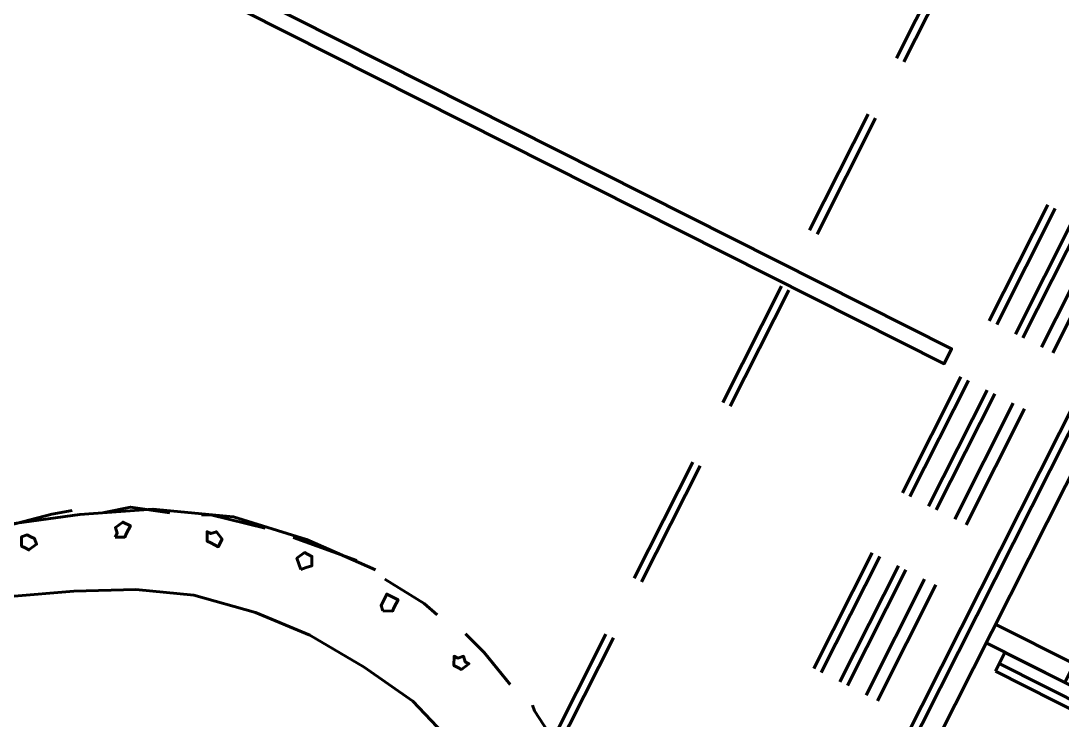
# Model space of a CAD drawing. Header units: metres. Extents: x 0 to 547597, y 0 to 1844684.
# Drawn here: x 543452.124 to 543453.151, y 1844574.007 to 1844574.697 of the extents above; entities that cross this region are included whole.
import ezdxf

# ---------------------------------------------------------------- set-up
doc = ezdxf.new("R2010")
doc.units = ezdxf.units.M
doc.layers.add('5_Thep', color=4, linetype='Continuous')
doc.layers.add('giai đoạn này', color=10, linetype='Continuous', lineweight=60)

# ---------------------------------------------------------------- blocks, each defined once
blk = doc.blocks.new('MBA220-MB')
at = {"color": 1}
for points in [[(-636.5, 1310.1), (-636.5, 1409.3)], [(-628.2, 1310.1), (-628.2, 1409.3)], [(-648.9, 1310.1), (-648.9, 1388.7)], [(-648.9, 1289.5), (-648.9, 1376.3), (-669.5, 1376.3), (-669.5, 1289.5)], [(-648.9, 1310.1), (-628.2, 1310.1)], [(-1706.9, 1289.5), (-380.2, 1289.5)], [(-388.5, 1268.8), (-1591.2, 1268.8)], [(-1599.5, 1260.5), (-392.6, 1260.5)], [(-934, 1219.2), (-1062.2, 1219.2)], [(-743.9, 1219.2), (-872.1, 1219.2)], [(-549.7, 1219.2), (-677.8, 1219.2)], [(-934, 1206.8), (-1062.2, 1206.8)], [(-743.9, 1206.8), (-872.1, 1206.8)], [(-549.7, 1206.8), (-677.8, 1206.8)], [(-934, 1186.2), (-1062.2, 1186.2)], [(-743.9, 1186.2), (-872.1, 1186.2)], [(-549.7, 1186.2), (-677.8, 1186.2)], [(-934, 1177.9), (-1062.2, 1177.9)], [(-743.9, 1177.9), (-872.1, 1177.9)], [(-549.7, 1177.9), (-677.8, 1177.9)], [(-1062.2, 1157.2), (-934, 1157.2)], [(-872.1, 1157.2), (-743.9, 1157.2)], [(-677.8, 1157.2), (-549.7, 1157.2)], [(-934, 1149), (-1062.2, 1149)], [(-743.9, 1149), (-872.1, 1149)], [(-549.7, 1149), (-677.8, 1149)], [(-876.2, 111.6), (-876.2, 1128.3), (-892.7, 1128.3), (-892.7, 111.6), (-876.2, 111.6)], [(-359.6, 971.2), (-388.5, 921.6), (-392.6, 917.5)], [(-1252.3, 958.8), (-1124.2, 958.8)], [(-1062.2, 958.8), (-934, 958.8)], [(-872.1, 958.8), (-743.9, 958.8)], [(-677.8, 958.8), (-549.7, 958.8)], [(-487.7, 958.8), (-359.6, 958.8)], [(-1124.2, 950.6), (-1252.3, 950.6)], [(-934, 950.6), (-1062.2, 950.6)], [(-743.9, 950.6), (-872.1, 950.6)], [(-549.7, 950.6), (-677.8, 950.6)], [(-359.6, 950.6), (-487.7, 950.6)], [(-442.2, 719.1), (-438.1, 644.7), (-425.7, 570.3), (-396.8, 496), (-359.6, 434), (-314.1, 367.8)], [(-400.9, 888.6), (-417.4, 851.4), (-425.7, 826.6)], [(-322.4, 867.9), (-343, 810.1), (-351.3, 752.2), (-355.4, 690.2), (-351.3, 632.3), (-338.9, 570.3), (-318.2, 516.6), (-289.3, 462.9), (-256.2, 409.2), (-214.9, 367.8), (-169.5, 334.8), (-119.9, 305.8), (-66.1, 285.2), (-12.4, 268.6), (45.5, 260.4)], [(-392.6, 834.9), (-392.6, 839), (-400.9, 843.1), (-400.9, 839), (-405, 834.9), (-400.9, 830.7), (-400.9, 826.6), (-392.6, 830.7), (-392.6, 834.9)], [(-429.8, 793.5), (-434, 777), (-438.1, 731.5)], [(-409.2, 743.9), (-413.3, 752.2), (-417.4, 752.2), (-425.7, 752.2), (-425.7, 739.8), (-417.4, 739.8), (-413.3, 739.8), (-409.2, 743.9)], [(-442.2, 698.5), (-434, 632.3)], [(-409.2, 653), (-413.3, 657.1), (-417.4, 661.3), (-425.7, 657.1), (-425.7, 648.9), (-417.4, 644.7), (-413.3, 648.9), (-409.2, 653)], [(-429.8, 603.4), (-417.4, 549.7), (-413.3, 541.4)], [(-392.6, 562.1), (-392.6, 570.3), (-400.9, 570.3), (-405, 562.1), (-400.9, 557.9), (-400.9, 553.8), (-392.6, 557.9), (-392.6, 562.1)], [(-400.9, 512.5), (-388.5, 475.3), (-372, 454.6)], [(-355.4, 475.3), (-359.6, 483.6), (-363.7, 483.6), (-372, 483.6), (-372, 475.3), (-363.7, 471.2), (-359.6, 475.3), (-355.4, 475.3)], [(-359.6, 425.7), (-347.2, 409.2), (-318.2, 376.1)], [(-305.8, 400.9), (-305.8, 405), (-314.1, 409.2), (-318.2, 405), (-318.2, 400.9), (-318.2, 396.8), (-314.1, 392.6), (-305.8, 396.8), (-305.8, 400.9)]]:
    blk.add_lwpolyline(points, dxfattribs=at)
blk = doc.blocks.new('mb moiTQK')
at = {"layer": 'giai đoạn này', "color": 1, "linetype": 'ByBlock', "ltscale": 5, "xscale": 0.001, "yscale": 0.001, "zscale": 0.001}
blk.add_blockref('MBA220-MB', (-88.0517, -82.5102), dxfattribs=at)
blk = doc.blocks.new('ACAD-DinhViTuyenDz220kV')
blk.add_circle((543470.1879, 1844560.0696), 117.5514)
at = {"layer": '5_Thep', "rotation": 243.2403583287449}
blk.add_blockref('mb moiTQK', (543485.661, 1844458.313), dxfattribs=at)

msp = doc.modelspace()

# ---------------------------------------------------------------- block references
msp.add_blockref('ACAD-DinhViTuyenDz220kV', (0, 0))

doc.saveas('drawing.dxf')
